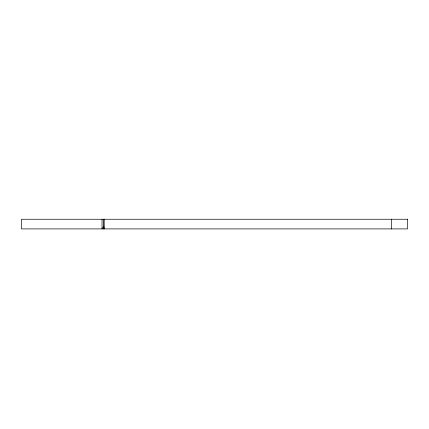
<?xml version="1.0" encoding="UTF-8"?>
<svg xmlns="http://www.w3.org/2000/svg" width="429" height="429" viewBox="0 0 429 429"><rect width="100%" height="100%" fill="white"/><g stroke="black" fill="none" stroke-linecap="round" stroke-linejoin="round"><path stroke-width="0.64" d="M103.802 228.904L103.802 219.251M391.516 219.251L391.516 228.904M104.075 219.251L104.075 228.904L103.813 226.491L102.027 228.904L102.027 219.251M407.55 219.251L21.45 219.251L21.45 228.904L407.55 228.904L407.55 219.251"/></g></svg>
